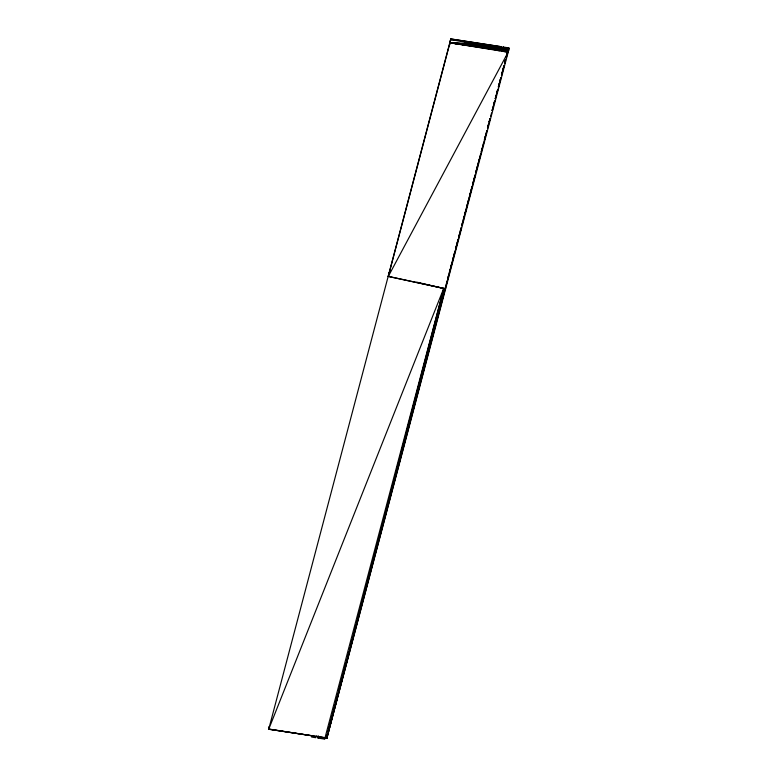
<?xml version="1.0" encoding="UTF-8"?>
<svg xmlns="http://www.w3.org/2000/svg" width="778" height="778" viewBox="0 0 778 778"><rect width="100%" height="100%" fill="white"/><g stroke="black" fill="none" stroke-linecap="round" stroke-linejoin="round"><path stroke-width="1.17" d="M500.74 47.682L500.896 47.02L500.74 47.682L503.103 48.051M498.62 46.777L503.259 47.361L503.113 47.857M318.445 736.494L326.886 738.069L325.048 737.777L324.708 739.1L318.037 738.069M311.959 735.764L311.618 737.038L315.751 737.68L316.111 736.338L318.465 736.387L318.027 738.089M449.694 44.92L450.812 38.958L500.983 46.68L499.826 50.862L449.966 42.809L388.3 276.414L445.59 288.794L388.3 276.414L389.107 272.738M493.116 48.547L482.438 46.524L482.302 47.137L449.966 42.809L450.812 38.958L500.983 46.68L499.826 50.862L508.131 52.155L388.3 276.414M312.484 735.803L268.731 729.219L269.334 726.477L268.731 729.219L326.877 738.05M445.074 288.677L443.791 288.482L326.867 738.069L324.98 737.933L443.8 288.453L444.724 288.599M507.48 47.682L503.152 47.721L505.379 47.818M338.245 692.916L328.034 731.651L335.162 704.654M346.113 662.895L338.858 690.563L349.137 651.808M347.533 657.692L349.196 651.167M350.625 645.954L352.288 639.438M354.447 631.23L356.198 624.822M357.54 619.502L360.01 610.117M361.459 604.866L363.093 598.389M364.551 593.128L365.475 589.607L349.75 649.474M366.098 587.254L367.031 583.733M367.644 581.39L368.577 577.869M369.19 575.516L370.124 571.995M372.292 563.778L373.216 560.257M373.897 557.349L374.831 553.829M376.99 545.621L377.914 542.101M384.05 519.169L384.974 515.649M394.884 478.081L395.808 474.561M397.976 466.343L398.9 462.822M401.069 454.605L402.002 451.084M461.257 228.11L326.886 738.069L326.05 737.408M461.869 225.756L464.349 216.362M464.972 214.008L467.442 204.604M468.064 202.261L475.183 175.235M475.805 172.881L478.285 163.487M478.898 161.134L486.95 130.578M487.573 128.234L490.043 118.83M491.599 112.956L490.646 116.253M492.211 110.602L493.145 107.082M493.758 104.729L494.691 101.208M495.314 98.855L496.238 95.334M498.406 87.107L500.886 77.703L498.387 87.078M503.979 65.955L501.499 75.359L504.018 65.702L503.045 69.33M505.525 60.081L504.601 63.602L505.564 59.828M507.071 54.207L506.147 57.728L508.627 48.314L508.092 48.596M507.694 51.854L508.627 48.333M468.949 43.091L450.89 39.454M494.293 45.639L493.233 49.51L449.966 42.809L450.822 38.9L268.731 729.219L443.616 288.648M503.337 47.04L502.189 51.231L508.131 52.155C490.85 45.96 520.939 52.962 502.617 49.598L502.189 51.202L503.327 47.04L509.269 47.964L326.877 738.098L324.796 737.632M507.489 50.842L507.616 50.395M447.856 278.135L448.789 274.605M449.412 272.261L450.345 268.731M450.958 266.397L451.892 262.867M452.504 260.533L454.994 251.138M455.607 248.804L458.086 239.42M458.709 237.076L459.642 233.546M460.255 231.212L461.189 227.682M461.811 225.348L462.745 221.808M463.357 219.474L465.847 210.079M466.46 207.745L468.94 198.351M469.562 196.017L472.042 186.623M472.664 184.289L475.144 174.894M475.757 172.551L479.793 157.292M481.339 151.438L482.272 147.908L481.319 151.652M484.441 139.709L485.375 136.179M487.543 127.981L488.477 124.451L487.524 128.166M490.023 118.587L489.09 122.117L490.043 118.596M492.192 110.379L494.672 100.984L493.729 104.69M495.294 98.65L497.774 89.266M498.387 86.922L499.32 83.392M499.943 81.058L500.876 77.528M501.489 75.194L502.423 71.664M504.591 63.465L505.525 59.925M506.138 57.591L507.382 52.894M335.785 702.31L338.274 692.906M366.107 587.516L367.128 583.714M367.663 581.643L368.675 577.85M369.21 575.769L371.699 566.365M372.322 564.011L374.801 554.607M375.424 552.263L377.991 542.616M378.536 540.506L379.547 536.752M380.082 534.632L382.65 525.004M383.194 522.884L385.742 513.276M386.296 511.127L388.854 501.528M389.399 499.379L393.503 483.916M394.067 481.747L396.605 472.168M397.227 469.834L399.717 460.43M400.33 458.096L410.57 419.332M411.192 416.998L413.672 407.594M414.295 405.26L419.264 386.462M419.838 384.206L422.328 374.801M422.95 372.448L423.913 368.85M426.052 360.7L427.015 357.112M427.608 354.826L428.571 351.238M429.164 348.943L430.117 345.364M430.711 343.069L433.22 333.626M433.823 331.321L436.332 321.888M436.925 319.564L437.878 316.014M438.481 313.69L439.414 310.159M440.027 307.816L440.98 304.276M441.583 301.932L442.536 298.402M443.149 296.068L444.082 292.538M444.705 290.194L447.175 280.78M447.807 278.456L450.277 269.023M450.909 266.718L453.389 257.275M454.012 254.97L454.936 251.401M455.558 249.106L458.048 239.643M458.67 237.358L461.15 227.896M461.772 225.62L464.262 216.138M464.874 213.882L472.022 186.759M472.645 184.415L475.125 175.001M475.747 172.658L477.614 165.607M478.237 163.263L479.17 159.723M479.763 157.526L480.716 153.85M482.866 145.778L483.799 142.248M484.422 139.914L486.902 130.51M492.182 110.554L493.145 106.839M495.285 98.816L496.247 95.091M422.191 371.816L422.804 369.433M468.842 43.228L466.236 42.916L465.983 43.879L449.966 42.809L493.388 48.956M482.438 46.515L449.966 42.809L465.04 43.733L482.691 46.466M482 45.396L482.934 45.532M493.252 49.452L498.766 50.648M493.612 48.158L500.264 49.257L467.111 44.015M493.748 47.662L495.994 47.915M493.816 47.409L497.171 47.828M493.942 46.991L500.624 47.915M494.079 46.466L494.293 45.698M508.919 49.228L502.977 48.304M318.406 736.688L316.053 736.328L318.406 736.688L318.581 736.066M500.828 47.37L505.185 47.866M465.04 43.733L465.439 42.216L483.08 44.949L482.302 47.137L493.417 48.849M455.218 40.485L455.723 39.727M449.966 42.809L465.244 43.549M471.128 43.831L473.481 43.947L470.505 43.607M481.417 45.017L494.118 46.349M476.019 44.21L479.277 44.706M320.371 737.962L324.825 738.623M450.851 39.639L455.325 40.31M466.499 42.839L468.852 43.208M471.205 43.568L473.549 43.938M475.903 44.297L500.604 48.022M502.967 48.392L507.966 49.16M475.309 44.356L478.246 44.686M504.844 49.121L507.198 49.384M500.361 48.926L502.724 49.286M500.351 48.946L502.714 49.306M499.038 49.461L495.703 48.956L497.91 49.374M505.758 50.521L507.927 50.842L508.219 51.815M500.089 49.899L502.452 50.249M500.001 50.22L502.364 50.57M268.78 729.025L315.061 736.241M471.118 43.442L474.376 43.957M495.44 48.995L497.764 49.442M416.726 282.151L443.781 288.512M327.412 733.994L326.478 737.525L327.412 733.994M497.784 89.46L496.86 92.981L497.764 89.412M480.114 45.105L479.87 46.028L480.123 45.066M502.802 48.975L500.449 48.606L502.802 48.995"/></g></svg>
